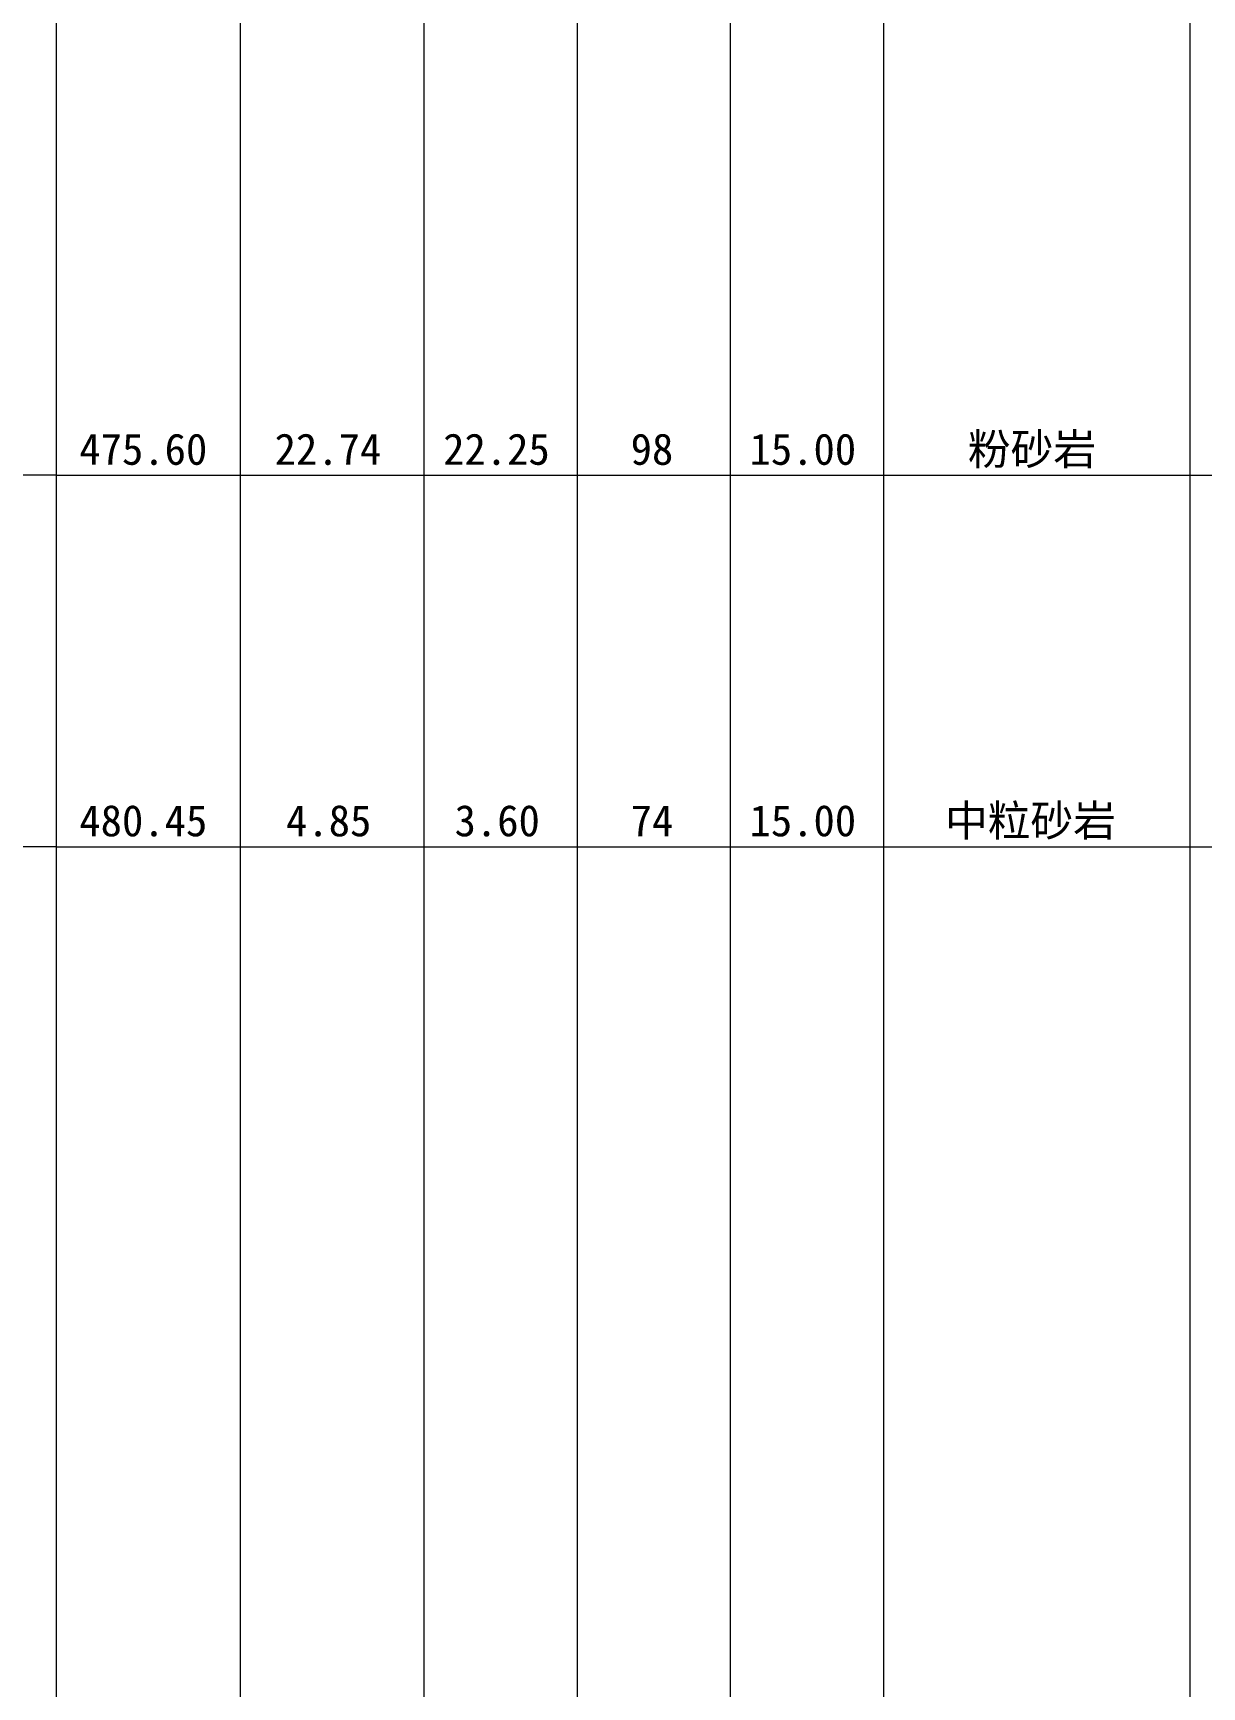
# Model space of a CAD drawing. Header units: inches. Extents: x -27 to 109, y -724 to 26.
# Drawn here: x 20.78 to 36.04, y -490.52 to -468.93 of the extents above; entities that cross this region are included whole.
import ezdxf

# ---------------------------------------------------------------- set-up
doc = ezdxf.new("R2010")
doc.units = ezdxf.units.IN
doc.header["$MEASUREMENT"] = 0
doc.layers.get('0').update_dxf_attribs({"lineweight": 0})
doc.styles.add('宋体', font='')
doc.styles.get('宋体').set_extended_font_data('宋体')

msp = doc.modelspace()

# ---------------------------------------------------------------- linework, layer by layer
at = {"linetype": 'Continuous', "lineweight": 15}
for p, q in [((21.082, 0.896), (21.082, -693.554)), ((23.482, 0.896), (23.482, -693.554)), ((25.882, 0.896), (25.882, -693.554)), ((27.882, 0.896), (27.882, -693.554)), ((29.882, 0.896), (29.882, -693.554)), ((31.882, 0.896), (31.882, -693.554)), ((35.882, 0.896), (35.882, -693.554)), ((21.082, -474.704), (20.082, -474.704)), ((21.082, -474.704), (23.482, -474.704)), ((23.482, -474.704), (25.882, -474.704)), ((25.882, -474.704), (27.882, -474.704)), ((27.882, -474.704), (29.882, -474.704)), ((29.882, -474.704), (31.882, -474.704)), ((31.882, -474.704), (35.882, -474.704)), ((35.882, -474.704), (65.882, -474.704)), ((21.082, -479.554), (20.082, -479.554)), ((21.082, -479.554), (23.482, -479.554)), ((23.482, -479.554), (25.882, -479.554)), ((25.882, -479.554), (27.882, -479.554)), ((27.882, -479.554), (29.882, -479.554)), ((29.882, -479.554), (31.882, -479.554)), ((31.882, -479.554), (35.882, -479.554)), ((35.882, -479.554), (65.882, -479.554))]:
    msp.add_line(p, q, dxfattribs=at)

# ---------------------------------------------------------------- texts
at = {"style": '宋体'}
for s, p in [('粉砂岩', (32.984, -474.567)), ('475.60', (21.384, -474.567)), ('22.74', (23.934, -474.567)), ('22.25', (26.134, -474.567)), ('98', (28.582, -474.567)), ('15.00', (30.134, -474.567)), ('480.45', (21.384, -479.417)), ('4.85', (24.083, -479.417)), ('3.60', (26.283, -479.417)), ('74', (28.582, -479.417)), ('15.00', (30.134, -479.417)), ('中粒砂岩', (32.685, -479.417))]:
    msp.add_text(s, height=0.4092, dxfattribs=at).set_placement(p)

doc.saveas('drawing.dxf')
